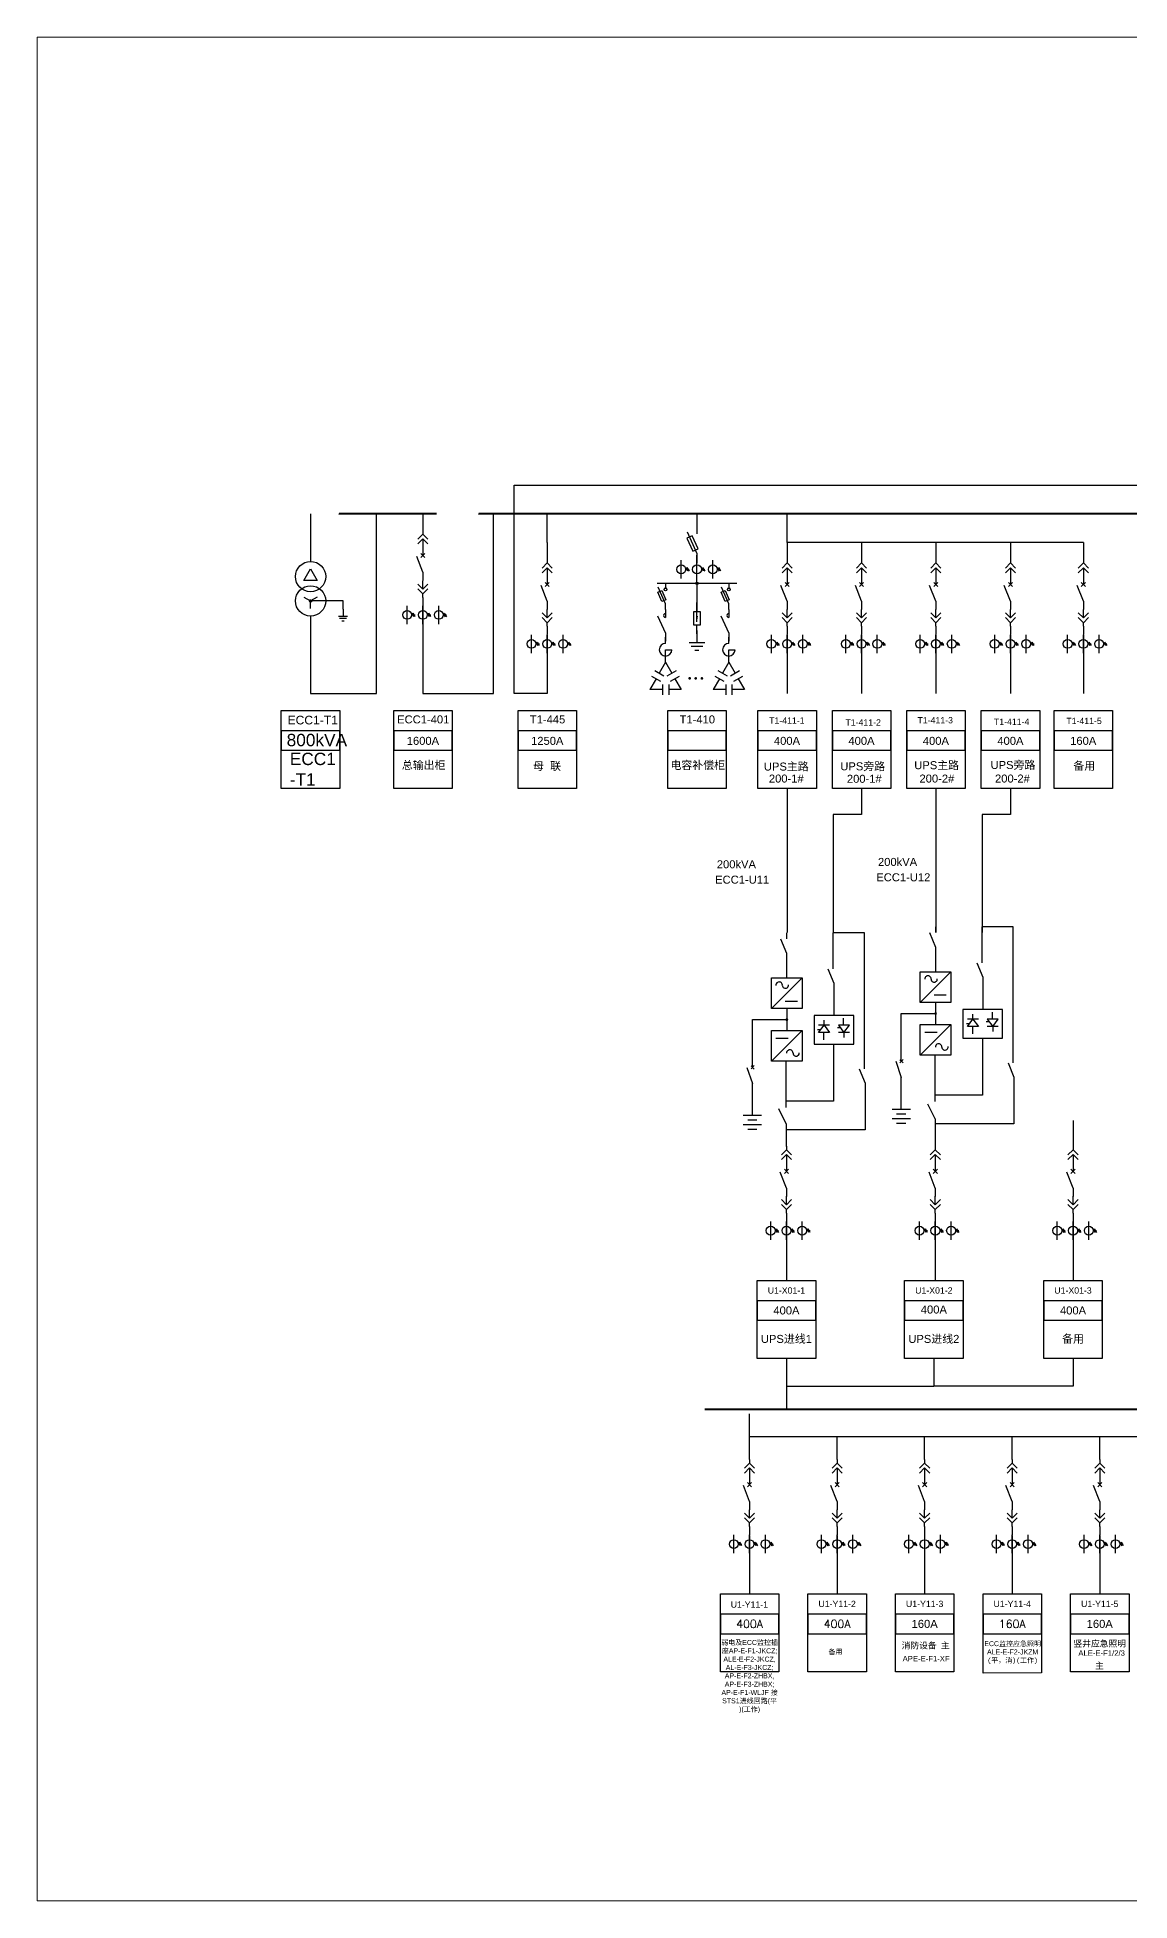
# Model space of a CAD drawing. Header units: millimetres. Extents: x -3460 to -460, y 6070 to 9130.
# Drawn here: x -1960.2 to -1862.9, y 8706.8 to 8872.8 of the extents above; entities that cross this region are included whole.
import ezdxf
from ezdxf.enums import TextEntityAlignment as Align

# ---------------------------------------------------------------- set-up
doc = ezdxf.new("R2010")
doc.units = ezdxf.units.MM
doc.header["$LTSCALE"] = 1000
doc.header["$MEASUREMENT"] = 0
doc.linetypes.add('CENTER', pattern=[2, 1.25, -0.25, 0.25, -0.25])
doc.linetypes.add('CONTINOUS', pattern=[0])
doc.styles.add('_txtstyle_0.56_0_0', font='simsun.ttc', dxfattribs={"height": 0.556875})
doc.styles.add('_txtstyle_0.71_0_0', font='txt.shx', dxfattribs={"height": 0.7128, "bigfont": 'hztxt.shx'})
doc.styles.get("Standard").update_dxf_attribs({"font": 'arial.ttf'})

# ---------------------------------------------------------------- blocks, each defined once
blk = doc.blocks.new('DYDQAA05')
at = {"color": 0}
blk.add_lwpolyline([(0, 0), (0, -7)], dxfattribs=at)
blk = doc.blocks.new('DYDQAA03')
at = {"color": 0}
for points in [[(0, 0), (0, -1.5)], [(-2.12, -3.62), (0, -1.5)], [(-2.12, -5.62), (0, -3.5)], [(2.12, -3.62), (0, -1.5)], [(2.12, -5.62), (0, -3.5)], [(0, -3.5), (0, -7)]]:
    blk.add_lwpolyline(points, dxfattribs=at)
blk = doc.blocks.new('DYDQAA09')
at = {"color": 0}
blk.add_lwpolyline([(0, 0), (0, -3.5)], dxfattribs=at)
blk.add_lwpolyline([(0, 0), (0, -3.5)], dxfattribs=at)
blk.add_lwpolyline([(0, 0), (0, -3.5)], dxfattribs=at)
blk.add_lwpolyline([(0, 0), (0, -3.5)], dxfattribs=at)
blk.add_lwpolyline([(0, 0), (0, -3.5)], dxfattribs=at)
blk.add_lwpolyline([(0, 0), (0, -3.5)], dxfattribs=at)
blk.add_lwpolyline([(0, 0), (0, -3.5)], dxfattribs=at)
blk.add_lwpolyline([(0, 0), (0, -3.5)], dxfattribs=at)
blk.add_lwpolyline([(0, 0), (0, -3.5)], dxfattribs=at)
blk = doc.blocks.new('DYDQ0201')
at = {"color": 0}
for points in [[(0.86, -0.86), (-0.86, 0.86)], [(-0.86, -0.86), (0.86, 0.86)], [(0, -7), (-2.61, -0.37)]]:
    blk.add_lwpolyline(points, dxfattribs=at)
blk = doc.blocks.new('DYDQAA04')
at = {"color": 0}
for points in [[(0, -3.5), (0, 0)], [(-2.12, -1.38), (0, -3.5)], [(-2.12, -3.38), (0, -5.5)], [(2.12, -1.38), (0, -3.5)], [(2.12, -3.38), (0, -5.5)], [(0, -7), (0, -5.5)]]:
    blk.add_lwpolyline(points, dxfattribs=at)
blk = doc.blocks.new('A$C03DD39B5')
for p, q in [((417, 475), (283, 392)), ((417, 422), (283, 339)), ((350, 333), (350, 467))]:
    blk.add_line(p, q)
blk.add_lwpolyline([(700, 167), (0, 167)])
blk.add_circle((350, 167), 167)
blk = doc.blocks.new('$element$00000530')
for points in [[(-0.291, -0.342), (-0.139, -0.275), (0.017, -0.625), (-0.136, -0.693), (-0.291, -0.342)], [(0, -1), (0, -0.78), (-0.283, -0.152)], [(-0.05, -0.183), (0.05, -0.183)], [(0, 0), (0, -0.183)]]:
    blk.add_lwpolyline(points)
blk.add_circle((0, -0.233), 0.05)
at = {"flags": 9}
blk.add_attdef('S', (0, 0), '', height=0.00000667, dxfattribs=at)
blk = doc.blocks.new('M_M17')
for p, q in [((-0.1, -0.717), (-0.1, -0.283)), ((-0.1, -0.283), (0.1, -0.283)), ((0, -0.383), (0, -0.717)), ((0.1, -0.283), (0.1, -0.717)), ((0.1, -0.717), (-0.1, -0.717))]:
    blk.add_line(p, q)
for points in [[(0, 0), (0, -0.283)], [(0, -0.717), (0, -1)]]:
    blk.add_lwpolyline(points)
for points in [[(-0.033, -0.567), (0.033, -0.567), (0, -0.367), (0.033, -0.567)], [(0.033, -0.567), (0, -0.367), (-0.033, -0.567), (0.033, -0.567)], [(0, -0.367), (-0.033, -0.567), (0.033, -0.567), (0, -0.367)]]:
    blk.add_solid(points)
at = {"width": 0.8, "flags": 9}
blk.add_attdef('S', (0.25, -0.5), '', height=0.2, dxfattribs=at)
blk = doc.blocks.new('M_M4')
blk.add_line((-0.25, -0.2), (0, -0.75))
for points in [[(0, 0), (0, -0.25)], [(0, -0.75), (0, -1)]]:
    blk.add_lwpolyline(points)
blk.add_arc((-0.008, -0.192), 0.0589, 81.8699, 278.1301)
at = {"width": 0.8, "flags": 9}
blk.add_attdef('S', (0.25, -0.5), '', height=0.2, dxfattribs=at)
blk = doc.blocks.new('M_M23')
for p, q in [((0, -0.5), (-0.25, -0.5)), ((0, -0.25), (0, -0.5))]:
    blk.add_line(p, q)
for points in [[(0, 0), (0, -0.25)], [(0, -0.75), (0, -1)]]:
    blk.add_lwpolyline(points)
blk.add_arc((0, -0.5), 0.25, 270, 180)
at = {"width": 0.8, "flags": 9}
blk.add_attdef('S', (0.25, -0.5), '', height=0.2, dxfattribs=at)
blk = doc.blocks.new('M_M44IVD')
for points in [[(0, 0), (-0.2, -0.346)], [(0, 0), (0.2, -0.346)], [(-0.3, -0.52), (-0.5, -0.866)], [(-0.444, -0.436), (-0.156, -0.603)], [(-0.344, -0.263), (-0.056, -0.43)], [(0.056, -0.43), (0.344, -0.263)], [(0.156, -0.603), (0.444, -0.436)], [(0.3, -0.52), (0.5, -0.866)], [(-0.1, -0.866), (-0.5, -0.866)], [(-0.1, -0.699), (-0.1, -1.033)], [(0.1, -0.699), (0.1, -1.033)], [(0.5, -0.866), (0.1, -0.866)]]:
    blk.add_lwpolyline(points)
at = {"width": 0.8, "flags": 9}
blk.add_attdef('S', (0.25, -0.5), '', height=0.2, dxfattribs=at)
blk = doc.blocks.new('M_M24')
for p, q in [((-0.25, -0.375), (0.25, -0.375)), ((-0.1875, -0.5), (0.1875, -0.5)), ((-0.0625, -0.625), (0.0625, -0.625))]:
    blk.add_line(p, q)
blk.add_lwpolyline([(0, 0), (0, -0.375)])
at = {"width": 0.8, "flags": 9}
blk.add_attdef('S', (0.25, -0.5), '', height=0.2, dxfattribs=at)

msp = doc.modelspace()

# ---------------------------------------------------------------- linework, layer by layer
at = {"color": 6, "lineweight": 30, "ltscale": 0.005884}
for p, q in [((-1917.74, 8814.34, -4888.34), (-1917.74, 8832.91, -4888.34)), ((-1917.74, 8832.91, -4888.34), (-1917.74, 8832.91, -4888.34)), ((-1917.74, 8832.91, -4888.34), (-1514.43, 8832.91, -4888.34)), ((-1914.8, 8814.34, -4888.34), (-1917.74, 8814.34, -4888.34)), ((-1917.74, 8814.34, -4888.34), (-1917.74, 8814.34, -4888.34))]:
    msp.add_line(p, q, dxfattribs=at)
at = {"color": 0}
for p, q in [((-1935.89, 8830.37, -2880.77), (-1935.89, 8826.12, -7491.71)), ((-1936.48, 8824.43, -7491.71), (-1935.89, 8825.45, -7491.71)), ((-1936.48, 8824.43, -7491.71), (-1935.89, 8825.45, -7491.71)), ((-1935.89, 8825.45, -7491.71), (-1935.31, 8824.43, -7491.71)), ((-1935.31, 8824.43, -7491.71), (-1936.48, 8824.43, -7491.71)), ((-1936.48, 8822.94, -7491.71), (-1935.89, 8822.6, -7491.71)), ((-1935.9, 8822.7, -7491.71), (-1935.99, 8822.61, -7491.71)), ((-1935.86, 8822.7, -7491.71), (-1935.99, 8822.57, -7491.71)), ((-1935.93, 8822.7, -7491.71), (-1935.98, 8822.65, -7491.71)), ((-1935.84, 8822.69, -7491.71), (-1935.98, 8822.55, -7491.71)), ((-1935.81, 8822.67, -7491.71), (-1935.96, 8822.53, -7491.71)), ((-1935.8, 8822.66, -7491.71), (-1935.94, 8822.52, -7491.71)), ((-1935.79, 8822.62, -7491.71), (-1935.91, 8822.5, -7491.71)), ((-1935.31, 8822.94, -7491.71), (-1935.89, 8822.6, -7491.71)), ((-1935.89, 8821.93, -7491.71), (-1935.89, 8822.6, -7491.71)), ((-1935.79, 8822.6, -7491.71), (-1935.89, 8822.5, -7491.71)), ((-1933, 8822.6, -7491.71), (-1935.89, 8822.6, -7491.71)), ((-1935.89, 8821.25, -7491.71), (-1935.89, 8814.34, -7491.71)), ((-1933.41, 8821.25, -7491.71), (-1932.6, 8821.25, -7491.71)), ((-1933.31, 8821.05, -7491.71), (-1932.7, 8821.05, -7491.71)), ((-1933.1, 8820.84, -7491.71), (-1932.9, 8820.84, -7491.71)), ((-1935.89, 8814.34, -7491.71), (-1930.03, 8814.34, -7491.71))]:
    msp.add_line(p, q, dxfattribs=at)
for p, q in [((-1930.03, 8814.34, -7491.71), (-1930.03, 8830.37, -5706.32)), ((-1919.58, 8814.34, -5706.32), (-1919.58, 8830.37, -5706.32)), ((-1914.8, 8827.79, -7089.56), (-1914.8, 8830.37, -5706.28)), ((-1893.43, 8827.79, -6933.23), (-1893.43, 8830.37, -5549.95)), ((-1867.03, 8827.79, -6933.23), (-1893.43, 8827.79, -6933.23)), ((-1904.26, 8824.17, -1205.16), (-1904.26, 8823.77, -1205.16)), ((-1901.46, 8824.26, -1205.16), (-1901.46, 8824.59, -1205.16)), ((-1925.88, 8822.13, -5706.32), (-1925.88, 8820.49, -5706.32)), ((-1925.88, 8820.49, -5706.32), (-1925.88, 8814.34, -5706.32)), ((-1914.8, 8819.55, -4888.34), (-1914.8, 8817.91, -4888.34)), ((-1893.43, 8819.55, -4732.01), (-1893.43, 8817.91, -4732.01)), ((-1886.79, 8819.55, -4732.01), (-1886.79, 8817.91, -4732.01)), ((-1880.17, 8819.55, -4732.01), (-1880.17, 8817.91, -4732.01)), ((-1873.53, 8819.55, -4732.01), (-1873.53, 8817.91, -4732.01)), ((-1867.03, 8819.55, -4732.01), (-1867.03, 8817.91, -4732.01)), ((-1914.8, 8817.91, -4888.34), (-1914.8, 8814.34, -4888.34)), ((-1893.43, 8817.91, -4732.01), (-1893.43, 8814.34, -4732.01)), ((-1886.79, 8817.91, -4732.01), (-1886.79, 8814.34, -4732.01)), ((-1880.17, 8817.91, -4732.01), (-1880.17, 8814.34, -4732.01)), ((-1873.53, 8817.91, -4732.01), (-1873.53, 8814.34, -4732.01)), ((-1867.03, 8817.91, -4732.01), (-1867.03, 8814.34, -4732.01)), ((-1925.88, 8814.34, -5706.32), (-1919.58, 8814.34, -5706.32)), ((-1867.95, 8776.31, -5582.46), (-1867.95, 8774.03, -5582.46)), ((-1893.49, 8767.28, -3348.73), (-1893.49, 8765.64, -3348.73)), ((-1880.22, 8767.28, -3348.73), (-1880.22, 8765.64, -3348.73)), ((-1867.95, 8767.28, -3381.24), (-1867.95, 8765.64, -3381.24)), ((-1893.49, 8765.64, -3348.73), (-1893.49, 8762.07, -3348.73)), ((-1880.22, 8765.64, -3348.73), (-1880.22, 8762.07, -3348.73)), ((-1867.95, 8765.64, -3381.24), (-1867.95, 8762.07, -3381.24)), ((-1893.49, 8755.12, -3348.73), (-1893.49, 8750.6, -3348.73)), ((-1880.35, 8755.12, -3380.22), (-1880.35, 8752.65, -3380.22)), ((-1867.95, 8755.12, -3381.24), (-1867.95, 8752.65, -3381.24)), ((-1893.49, 8752.65, -3348.73), (-1880.35, 8752.65, -3380.22)), ((-1867.95, 8752.65, -3381.24), (-1880.35, 8752.65, -3380.22)), ((-1896.77, 8746.11, -4732.01), (-1896.77, 8750.18, -3348.73)), ((-1888.97, 8748.14, -3348.73), (-1896.77, 8748.14, -4040.37)), ((-1881.17, 8748.14, -2657.09), (-1888.97, 8748.14, -3348.73)), ((-1888.97, 8746.11, -3348.73), (-1888.97, 8748.14, -3348.73)), ((-1873.37, 8748.14, -1965.45), (-1881.17, 8748.14, -2657.09)), ((-1881.17, 8746.11, -2657.09), (-1881.17, 8748.14, -2657.09)), ((-1865.57, 8748.14, -1273.81), (-1873.37, 8748.14, -1965.45)), ((-1873.37, 8746.11, -1965.45), (-1873.37, 8748.14, -1965.45)), ((-1857.77, 8748.14, -582.17), (-1865.57, 8748.14, -1273.81)), ((-1865.57, 8746.11, -1273.81), (-1865.57, 8748.14, -1273.81)), ((-1896.77, 8739.36, -2530.79), (-1896.77, 8737.72, -2530.79)), ((-1888.97, 8739.36, -1147.51), (-1888.97, 8737.72, -1147.51)), ((-1881.17, 8739.36, -455.87), (-1881.17, 8737.72, -455.87)), ((-1873.37, 8739.36, 235.77), (-1873.37, 8737.72, 235.77)), ((-1865.57, 8739.36, 927.42), (-1865.57, 8737.72, 927.42)), ((-1896.77, 8737.72, -2530.79), (-1896.77, 8734.15, -2530.79)), ((-1888.97, 8737.72, -1147.51), (-1888.97, 8734.15, -1147.51)), ((-1881.17, 8737.72, -455.87), (-1881.17, 8734.15, -455.87)), ((-1873.37, 8737.72, 235.77), (-1873.37, 8734.15, 235.77)), ((-1865.57, 8737.72, 927.42), (-1865.57, 8734.15, 927.42))]:
    msp.add_line(p, q)
at = {"linetype": 'Continuous'}
for p, q in [((-1902.33, 8828.75, -1205.16), (-1901.46, 8826.82, -1205.16)), ((-1901.46, 8826.38, -1205.16), (-1901.46, 8826.67, -1205.16)), ((-1901.46, 8825.91, -1205.16), (-1901.46, 8826.55, -1205.16)), ((-1905.01, 8824.17, -1205.16), (-1897.9, 8824.17, -1205.16)), ((-1901.46, 8824.17, -1205.16), (-1901.46, 8821.7, -1205.16))]:
    msp.add_line(p, q, dxfattribs=at)
at = {"color": 0, "linetype": 'CENTER', "ltscale": 0.5}
msp.add_line((-1933, 8821.86, -7491.71), (-1933, 8822.6, -7491.71), dxfattribs=at)
at = {"color": 6}
for p, q in [((-1893.43, 8805.9, -5549.95), (-1893.43, 8793.05, -5549.95)), ((-1880.17, 8805.9, -5549.95), (-1880.17, 8793.05, -5549.95))]:
    msp.add_line(p, q, dxfattribs=at)
at = {"color": 3}
for p, q in [((-1886.79, 8805.9, -5549.95), (-1886.79, 8803.56, -5549.95)), ((-1873.53, 8805.9, -5549.95), (-1873.53, 8803.56, -5549.95)), ((-1886.79, 8803.56, -5549.95), (-1889.31, 8803.56, -5549.95)), ((-1889.31, 8803.56, -5549.95), (-1889.31, 8793.05, -5549.95)), ((-1876.05, 8803.56, -5549.95), (-1876.05, 8793.05, -5549.95)), ((-1873.53, 8803.56, -5549.95), (-1876.05, 8803.56, -5549.95)), ((-1873.27, 8781.45, -5393.79), (-1873.27, 8793.58, -5393.79)), ((-1886.54, 8780.91, -5393.79), (-1886.54, 8793.04, -5393.79)), ((-1876.03, 8783.64, -5393.79), (-1876.03, 8780.18, -5393.79)), ((-1896.51, 8781.05, -5393.79), (-1896.51, 8782.51, -5393.79)), ((-1893.5, 8777.48, -5393.79), (-1893.5, 8781.6, -5393.79)), ((-1889.29, 8783.11, -5393.79), (-1889.29, 8779.65, -5393.79)), ((-1883.75, 8781.59, -5393.79), (-1883.25, 8780.16, -5393.79)), ((-1883.09, 8781.44, -5393.79), (-1883.38, 8781.72, -5393.79)), ((-1883.1, 8781.74, -5393.79), (-1883.37, 8781.46, -5393.79)), ((-1883.25, 8781.59, -5393.79), (-1883.25, 8783.05, -5393.79)), ((-1880.24, 8778.02, -5393.79), (-1880.24, 8782.13, -5393.79)), ((-1897.01, 8781.05, -5393.79), (-1896.51, 8779.62, -5393.79)), ((-1896.37, 8781.2, -5393.79), (-1896.64, 8780.92, -5393.79)), ((-1896.35, 8780.9, -5393.79), (-1896.64, 8781.19, -5393.79)), ((-1887.01, 8780.92, -5393.79), (-1886.47, 8779.65, -5393.79)), ((-1883.25, 8777.29, -5393.79), (-1883.25, 8780.16, -5393.79)), ((-1873.74, 8781.46, -5393.79), (-1873.21, 8780.18, -5393.79)), ((-1873.21, 8780.18, -5393.79), (-1873.21, 8776.03, -5393.79)), ((-1896.51, 8776.75, -5393.79), (-1896.51, 8779.62, -5393.79)), ((-1886.47, 8779.65, -5393.79), (-1886.47, 8775.49, -5393.79)), ((-1893.5, 8776.03, -5393.79), (-1894.16, 8777.34, -5393.79)), ((-1880.24, 8776.46, -5393.79), (-1880.9, 8777.77, -5393.79)), ((-1893.5, 8776.03, -5393.79), (-1893.5, 8774.01, -5393.79)), ((-1886.47, 8775.49, -5393.79), (-1893.5, 8775.49, -5393.79)), ((-1880.24, 8776.46, -5393.79), (-1880.24, 8774.01, -5393.79)), ((-1873.21, 8776.03, -5393.79), (-1880.24, 8776.03, -5393.79))]:
    msp.add_line(p, q, dxfattribs=at)
at = {"color": 6, "lineweight": -2}
msp.add_line((-1880.18, 8793.05, -5393.79), (-1880.18, 8793.58, -5393.79), dxfattribs=at)
at = {"color": 3, "lineweight": -2}
for p, q in [((-1873.27, 8793.58, -5393.79), (-1876.06, 8793.58, -5393.79)), ((-1876.06, 8790.35, -5393.79), (-1876.06, 8793.58, -5393.79)), ((-1873.27, 8793.58, -5393.79), (-1876.06, 8793.58, -5393.79)), ((-1894.01, 8792.51, -5393.79), (-1893.48, 8791.23, -5393.79)), ((-1893.44, 8792.51, -5393.79), (-1893.44, 8793.04, -5393.79)), ((-1886.54, 8793.04, -5393.79), (-1889.32, 8793.04, -5393.79)), ((-1886.54, 8793.04, -5393.79), (-1889.32, 8793.04, -5393.79)), ((-1889.32, 8789.82, -5393.79), (-1889.32, 8793.04, -5393.79)), ((-1880.75, 8793.05, -5393.79), (-1880.21, 8791.77, -5393.79)), ((-1880.21, 8791.77, -5393.79), (-1880.21, 8789.59, -5393.79)), ((-1893.48, 8791.23, -5393.79), (-1893.48, 8789.05, -5393.79)), ((-1889.79, 8789.83, -5393.79), (-1889.26, 8788.55, -5393.79)), ((-1876.53, 8790.37, -5393.79), (-1875.99, 8789.09, -5393.79)), ((-1892.09, 8789.01, -5393.79), (-1894.83, 8786.28, -5393.79)), ((-1894.83, 8789.01, -5393.79), (-1892.09, 8789.01, -5393.79)), ((-1894.83, 8786.28, -5393.79), (-1894.83, 8789.01, -5393.79)), ((-1892.09, 8789.01, -5393.79), (-1892.09, 8786.28, -5393.79)), ((-1889.26, 8788.55, -5393.79), (-1889.26, 8785.67, -5393.79)), ((-1878.83, 8789.55, -5393.79), (-1881.56, 8786.82, -5393.79)), ((-1881.56, 8789.55, -5393.79), (-1878.83, 8789.55, -5393.79)), ((-1881.56, 8786.82, -5393.79), (-1881.56, 8789.55, -5393.79)), ((-1878.83, 8789.55, -5393.79), (-1878.83, 8786.82, -5393.79)), ((-1875.99, 8789.09, -5393.79), (-1875.99, 8786.21, -5393.79)), ((-1893.6, 8786.96, -5393.79), (-1892.5, 8786.96, -5393.79)), ((-1878.83, 8786.82, -5393.79), (-1881.56, 8786.82, -5393.79)), ((-1880.33, 8787.5, -5393.79), (-1879.24, 8787.5, -5393.79)), ((-1880.19, 8786.83, -5393.79), (-1880.19, 8784.91, -5393.79)), ((-1896.51, 8785.31, -5393.79), (-1893.45, 8785.31, -5393.79)), ((-1896.51, 8782.51, -5393.79), (-1896.51, 8785.31, -5393.79)), ((-1896.51, 8782.51, -5393.79), (-1896.51, 8785.28, -5393.79)), ((-1892.09, 8786.28, -5393.79), (-1894.83, 8786.28, -5393.79)), ((-1893.45, 8786.29, -5393.79), (-1893.45, 8784.37, -5393.79)), ((-1889.26, 8785.67, -5393.79), (-1891.02, 8785.67, -5393.79)), ((-1891.02, 8785.67, -5393.79), (-1891.02, 8783.11, -5393.79)), ((-1890.13, 8784.8, -5393.79), (-1890.13, 8785.24, -5393.79)), ((-1887.49, 8785.67, -5393.79), (-1889.26, 8785.67, -5393.79)), ((-1888.4, 8784.82, -5393.79), (-1888.4, 8785.43, -5393.79)), ((-1887.49, 8783.11, -5393.79), (-1887.49, 8785.67, -5393.79)), ((-1883.25, 8785.85, -5393.79), (-1880.19, 8785.85, -5393.79)), ((-1883.25, 8783.05, -5393.79), (-1883.25, 8785.85, -5393.79)), ((-1883.25, 8783.05, -5393.79), (-1883.25, 8785.82, -5393.79)), ((-1881.56, 8784.87, -5393.79), (-1878.83, 8784.87, -5393.79)), ((-1878.83, 8784.87, -5393.79), (-1881.56, 8782.13, -5393.79)), ((-1881.56, 8782.13, -5393.79), (-1881.56, 8784.87, -5393.79)), ((-1878.83, 8784.87, -5393.79), (-1878.83, 8782.13, -5393.79)), ((-1875.99, 8786.21, -5393.79), (-1877.76, 8786.21, -5393.79)), ((-1877.76, 8786.21, -5393.79), (-1877.76, 8783.64, -5393.79)), ((-1877.18, 8784.92, -5393.79), (-1877.44, 8784.92, -5393.79)), ((-1876.37, 8785.34, -5393.79), (-1877.36, 8785.34, -5393.79)), ((-1877.36, 8784.68, -5393.79), (-1876.87, 8785.34, -5393.79)), ((-1876.87, 8785.34, -5393.79), (-1876.87, 8785.78, -5393.79)), ((-1876.87, 8785.34, -5393.79), (-1876.37, 8784.68, -5393.79)), ((-1874.23, 8786.21, -5393.79), (-1875.99, 8786.21, -5393.79)), ((-1875.42, 8785.1, -5393.79), (-1875.68, 8785.1, -5393.79)), ((-1874.61, 8785.34, -5393.79), (-1875.59, 8785.34, -5393.79)), ((-1875.59, 8785.34, -5393.79), (-1875.1, 8784.68, -5393.79)), ((-1875.14, 8785.35, -5393.79), (-1875.14, 8785.97, -5393.79)), ((-1875.1, 8784.68, -5393.79), (-1874.61, 8785.34, -5393.79)), ((-1874.23, 8783.64, -5393.79), (-1874.23, 8786.21, -5393.79)), ((-1894.83, 8784.33, -5393.79), (-1892.09, 8784.33, -5393.79)), ((-1892.09, 8784.33, -5393.79), (-1894.83, 8781.6, -5393.79)), ((-1894.83, 8781.6, -5393.79), (-1894.83, 8784.33, -5393.79)), ((-1894.42, 8783.65, -5393.79), (-1893.32, 8783.65, -5393.79)), ((-1892.09, 8784.33, -5393.79), (-1892.09, 8781.6, -5393.79)), ((-1890.45, 8784.39, -5393.79), (-1890.71, 8784.39, -5393.79)), ((-1889.64, 8784.8, -5393.79), (-1890.62, 8784.8, -5393.79)), ((-1890.62, 8784.14, -5393.79), (-1890.13, 8784.8, -5393.79)), ((-1889.64, 8784.14, -5393.79), (-1890.62, 8784.14, -5393.79)), ((-1890.17, 8784.13, -5393.79), (-1890.17, 8783.51, -5393.79)), ((-1890.13, 8784.8, -5393.79), (-1889.64, 8784.14, -5393.79)), ((-1888.68, 8784.56, -5393.79), (-1888.94, 8784.56, -5393.79)), ((-1887.87, 8784.8, -5393.79), (-1888.85, 8784.8, -5393.79)), ((-1888.85, 8784.8, -5393.79), (-1888.36, 8784.14, -5393.79)), ((-1887.87, 8784.14, -5393.79), (-1888.85, 8784.14, -5393.79)), ((-1888.36, 8784.14, -5393.79), (-1887.87, 8784.8, -5393.79)), ((-1888.36, 8784.14, -5393.79), (-1888.36, 8783.7, -5393.79)), ((-1881.15, 8784.18, -5393.79), (-1880.06, 8784.18, -5393.79)), ((-1877.76, 8783.64, -5393.79), (-1875.99, 8783.64, -5393.79)), ((-1876.37, 8784.68, -5393.79), (-1877.36, 8784.68, -5393.79)), ((-1876.9, 8784.67, -5393.79), (-1876.9, 8784.05, -5393.79)), ((-1875.99, 8783.64, -5393.79), (-1874.23, 8783.64, -5393.79)), ((-1874.61, 8784.68, -5393.79), (-1875.59, 8784.68, -5393.79)), ((-1875.1, 8784.68, -5393.79), (-1875.1, 8784.24, -5393.79)), ((-1892.09, 8781.6, -5393.79), (-1894.83, 8781.6, -5393.79)), ((-1891.02, 8783.11, -5393.79), (-1889.26, 8783.11, -5393.79)), ((-1889.26, 8783.11, -5393.79), (-1887.49, 8783.11, -5393.79)), ((-1878.83, 8782.13, -5393.79), (-1881.56, 8782.13, -5393.79))]:
    msp.add_line(p, q, dxfattribs=at)
at = {"color": 1, "lineweight": 40}
msp.add_line((-1900.75, 8750.6, -3348.73), (-1791.57, 8750.6, -3348.73), dxfattribs=at)
at = {"color": 1, "lineweight": 13, "ltscale": 0.001071}
msp.add_lwpolyline([(-1960.24, 8872.81), (-1467.45, 8872.81), (-1467.45, 8706.81), (-1960.24, 8706.81)], close=True, dxfattribs=at)
at = {"color": 1, "lineweight": 40, "ltscale": 100, "elevation": -5706.32}
for points in [[(-1924.68, 8830.37), (-1933.35, 8830.37), (-1933.35, 8830.37)], [(-1721.57, 8830.37), (-1920.9, 8830.37), (-1920.9, 8830.37)]]:
    msp.add_lwpolyline(points, dxfattribs=at)
at = {"linetype": 'Continuous', "elevation": -1205.16}
for points in [[(-1901.46, 8830.37), (-1901.46, 8828.58)], [(-1901.46, 8829.46), (-1901.46, 8828.58)], [(-1901.46, 8826.82), (-1901.46, 8825.95)]]:
    msp.add_lwpolyline(points, dxfattribs=at)
msp.add_lwpolyline([(-1901.84, 8827.03), (-1901.36, 8827.25), (-1901.89, 8828.41), (-1902.37, 8828.2)], close=True, dxfattribs=at)
at = {"color": 0, "elevation": -7491.71}
msp.add_lwpolyline([(-1933, 8821.86), (-1933, 8821.25)], dxfattribs=at)
at = {"lineweight": -2, "ltscale": 100, "const_width": 0.117, "elevation": -1491.44}
for points in [[(-1902.17, 8815.7, 1), (-1902.05, 8815.7, 1)], [(-1901.63, 8815.7, 1), (-1901.51, 8815.7, 1)], [(-1901.08, 8815.7, 1), (-1900.96, 8815.7, 1)]]:
    msp.add_lwpolyline(points, format="xyb", close=True, dxfattribs=at)
for points, elevation in [([(-1938.5, 8812.85), (-1933.29, 8812.85), (-1933.29, 8805.9), (-1938.5, 8805.9)], -6524.26), ([(-1928.48, 8812.85), (-1923.27, 8812.85), (-1923.27, 8805.9), (-1928.48, 8805.9)], -6524.26), ([(-1917.4, 8812.85), (-1912.19, 8812.85), (-1912.19, 8805.9), (-1917.4, 8805.9)], -5706.28), ([(-1904.06, 8812.85), (-1898.85, 8812.85), (-1898.85, 8805.9), (-1904.06, 8805.9)], -1048.79), ([(-1896.03, 8812.85), (-1890.82, 8812.85), (-1890.82, 8805.9), (-1896.03, 8805.9)], -5549.95), ([(-1889.39, 8812.85), (-1884.18, 8812.85), (-1884.18, 8805.9), (-1889.39, 8805.9)], -5549.95), ([(-1882.77, 8812.85), (-1877.56, 8812.85), (-1877.56, 8805.9), (-1882.77, 8805.9)], -5549.95), ([(-1876.13, 8812.85), (-1870.92, 8812.85), (-1870.92, 8805.9), (-1876.13, 8805.9)], -5549.95), ([(-1869.63, 8812.85), (-1864.43, 8812.85), (-1864.43, 8805.9), (-1869.63, 8805.9)], -5549.95), ([(-1938.5, 8809.3), (-1933.29, 8809.3), (-1933.29, 8811.04), (-1938.5, 8811.04)], -6524.26), ([(-1928.48, 8809.3), (-1923.27, 8809.3), (-1923.27, 8811.04), (-1928.48, 8811.04)], -6524.26), ([(-1917.4, 8809.3), (-1912.19, 8809.3), (-1912.19, 8811.04), (-1917.4, 8811.04)], -5706.28), ([(-1904.06, 8809.3), (-1898.85, 8809.3), (-1898.85, 8811.04), (-1904.06, 8811.04)], -1048.79), ([(-1896.03, 8809.3), (-1890.82, 8809.3), (-1890.82, 8811.04), (-1896.03, 8811.04)], -5549.95), ([(-1889.39, 8809.3), (-1884.18, 8809.3), (-1884.18, 8811.04), (-1889.39, 8811.04)], -5549.95), ([(-1882.77, 8809.3), (-1877.56, 8809.3), (-1877.56, 8811.04), (-1882.77, 8811.04)], -5549.95), ([(-1876.13, 8809.3), (-1870.92, 8809.3), (-1870.92, 8811.04), (-1876.13, 8811.04)], -5549.95), ([(-1869.63, 8809.3), (-1864.43, 8809.3), (-1864.43, 8811.04), (-1869.63, 8811.04)], -5549.95), ([(-1896.09, 8762.07), (-1890.88, 8762.07), (-1890.88, 8755.12), (-1896.09, 8755.12)], -3348.73), ([(-1882.96, 8762.07), (-1877.75, 8762.07), (-1877.75, 8755.12), (-1882.96, 8755.12)], -3380.22), ([(-1870.55, 8762.07), (-1865.35, 8762.07), (-1865.35, 8755.12), (-1870.55, 8755.12)], -3381.24), ([(-1896.09, 8758.52), (-1890.88, 8758.52), (-1890.88, 8760.26), (-1896.09, 8760.26)], -3348.73), ([(-1882.96, 8758.52), (-1877.75, 8758.52), (-1877.75, 8760.26), (-1882.96, 8760.26)], -3380.22), ([(-1870.55, 8758.52), (-1865.35, 8758.52), (-1865.35, 8760.26), (-1870.55, 8760.26)], -3381.24), ([(-1899.37, 8734.15), (-1894.16, 8734.15), (-1894.16, 8727.2), (-1899.37, 8727.2)], -2530.79), ([(-1891.57, 8734.15), (-1886.36, 8734.15), (-1886.36, 8727.2), (-1891.57, 8727.2)], -1147.51), ([(-1883.77, 8734.15), (-1878.56, 8734.15), (-1878.56, 8727.2), (-1883.77, 8727.2)], -455.87), ([(-1875.97, 8734.15), (-1870.76, 8734.15), (-1870.76, 8727.1), (-1875.97, 8727.07)], 235.77), ([(-1868.17, 8734.15), (-1862.96, 8734.15), (-1862.96, 8727.2), (-1868.17, 8727.2)], 927.42), ([(-1899.37, 8730.6), (-1894.16, 8730.6), (-1894.16, 8732.34), (-1899.37, 8732.34)], -2530.79), ([(-1891.57, 8730.6), (-1886.36, 8730.6), (-1886.36, 8732.34), (-1891.57, 8732.34)], -1147.51), ([(-1883.77, 8730.6), (-1878.56, 8730.6), (-1878.56, 8732.34), (-1883.77, 8732.34)], -455.87), ([(-1875.97, 8730.6), (-1870.76, 8730.6), (-1870.76, 8732.34), (-1875.97, 8732.34)], 235.77), ([(-1868.17, 8730.6), (-1862.96, 8730.6), (-1862.96, 8732.34), (-1868.17, 8732.34)], 927.42)]:
    msp.add_lwpolyline(points, close=True, dxfattribs=dict(elevation=elevation))
at = {"color": 3, "elevation": -5393.79}
for points in [[(-1876.03, 8780.18), (-1876.03, 8778.57), (-1880.24, 8778.57)], [(-1889.29, 8779.65), (-1889.29, 8778.03), (-1893.5, 8778.03)], [(-1895.7, 8776.75), (-1897.34, 8776.75)], [(-1882.44, 8777.29), (-1884.08, 8777.29)], [(-1882.85, 8776.88), (-1883.67, 8776.88)], [(-1895.7, 8775.93), (-1897.34, 8775.93)], [(-1896.11, 8776.34), (-1896.93, 8776.34)], [(-1896.11, 8775.52), (-1896.93, 8775.52)], [(-1882.44, 8776.47), (-1884.08, 8776.47)], [(-1882.85, 8776.06), (-1883.67, 8776.06)]]:
    msp.add_lwpolyline(points, dxfattribs=at)
at = {"color": 0, "linetype": 'CONTINOUS'}
for centre in [(-1935.89, 8824.77, -7491.71), (-1935.89, 8822.6, -7491.71)]:
    msp.add_circle(centre, 1.35, dxfattribs=at)
msp.add_circle((-1901.46, 8824.17, -1205.16), 0.0936)
at = {"color": 0}
msp.add_circle((-1935.89, 8822.6, -7491.71), 0.101, dxfattribs=at)
at = {"color": 3, "lineweight": -2}
for centre, radius, start, end in [((-1894.14, 8788.37, -5393.79), 0.29, 0, 183.1262), ((-1893.58, 8788.37, -5393.79), 0.276, 180, 7.6852), ((-1880.88, 8788.91, -5393.79), 0.29, 0, 183.1262), ((-1880.32, 8788.91, -5393.79), 0.276, 180, 7.6852), ((-1893.45, 8785.3, -5393.79), 0.0769, 0, 180), ((-1893.45, 8785.3, -5393.79), 0.0769, 180, 0), ((-1880.19, 8785.84, -5393.79), 0.0769, 0, 180), ((-1880.19, 8785.84, -5393.79), 0.0769, 180, 0), ((-1893.19, 8782.32, -5393.79), 0.29, 0, 183.1262), ((-1892.62, 8782.32, -5393.79), 0.276, 180, 7.6852), ((-1879.92, 8782.86, -5393.79), 0.29, 0, 183.1262), ((-1879.36, 8782.86, -5393.79), 0.276, 180, 7.6852)]:
    msp.add_arc(centre, radius, start, end, dxfattribs=at)

# ---------------------------------------------------------------- block references
for name, p, xscale, yscale, zscale in [('DYDQAA05', (-1925.88, 8830.37, -7907.54), 0.2128962921302706, 0.2128962921302706, 0.2128962921302706), ('DYDQAA03', (-1925.88, 8828.88, -7907.54), 0.2128962921302706, 0.2128962921302706, 0.2128962921302706), ('DYDQ0201', (-1925.88, 8826.64, -7907.54), 0.2128962921302706, 0.2128962921302706, 0.2128962921302706), ('DYDQAA09', (-1925.88, 8827.39, -7907.54), 0.2128962921302706, 0.2128962921302706, 0.2128962921302706), ('DYDQAA05', (-1914.8, 8827.79, -7089.56), 0.2128962921302706, 0.2128962921302706, 0.2128962921302706), ('DYDQAA05', (-1893.43, 8827.79, -6933.23), 0.2128962921302706, 0.2128962921302706, 0.2128962921302706), ('DYDQAA05', (-1886.79, 8827.79, -6933.23), 0.2128962921302706, 0.2128962921302706, 0.2128962921302706), ('DYDQAA05', (-1880.17, 8827.79, -6933.23), 0.2128962921302706, 0.2128962921302706, 0.2128962921302706), ('DYDQAA05', (-1873.53, 8827.79, -6933.23), 0.2128962921302706, 0.2128962921302706, 0.2128962921302706), ('DYDQAA05', (-1867.03, 8827.79, -6933.23), 0.2128962921302706, 0.2128962921302706, 0.2128962921302706), ('DYDQAA09', (-1925.88, 8825.15, -7907.54), 0.2128962921302706, 0.2128962921302706, 0.2128962921302706), ('DYDQAA03', (-1914.8, 8826.3, -7089.56), 0.2128962921302706, 0.2128962921302706, 0.2128962921302706), ('DYDQAA09', (-1914.8, 8824.81, -7089.56), 0.2128962921302706, 0.2128962921302706, 0.2128962921302706), ('DYDQAA03', (-1893.43, 8826.3, -6933.23), 0.2128962921302706, 0.2128962921302706, 0.2128962921302706), ('DYDQAA09', (-1893.43, 8824.81, -6933.23), 0.2128962921302706, 0.2128962921302706, 0.2128962921302706), ('DYDQAA03', (-1886.79, 8826.3, -6933.23), 0.2128962921302706, 0.2128962921302706, 0.2128962921302706), ('DYDQAA09', (-1886.79, 8824.81, -6933.23), 0.2128962921302706, 0.2128962921302706, 0.2128962921302706), ('DYDQAA03', (-1880.17, 8826.3, -6933.23), 0.2128962921302706, 0.2128962921302706, 0.2128962921302706), ('DYDQAA09', (-1880.17, 8824.81, -6933.23), 0.2128962921302706, 0.2128962921302706, 0.2128962921302706), ('DYDQAA03', (-1873.53, 8826.3, -6933.23), 0.2128962921302706, 0.2128962921302706, 0.2128962921302706), ('DYDQAA09', (-1873.53, 8824.81, -6933.23), 0.2128962921302706, 0.2128962921302706, 0.2128962921302706), ('DYDQAA03', (-1867.03, 8826.3, -6933.23), 0.2128962921302706, 0.2128962921302706, 0.2128962921302706), ('DYDQAA09', (-1867.03, 8824.81, -6933.23), 0.2128962921302706, 0.2128962921302706, 0.2128962921302706), ('DYDQAA04', (-1925.88, 8824.4, -7907.54), 0.2128962921302706, 0.2128962921302706, 0.2128962921302706), ('DYDQ0201', (-1914.8, 8824.06, -7089.56), 0.2128962921302706, 0.2128962921302706, 0.2128962921302706), ('DYDQ0201', (-1893.43, 8824.06, -6933.23), 0.2128962921302706, 0.2128962921302706, 0.2128962921302706), ('DYDQ0201', (-1886.79, 8824.06, -6933.23), 0.2128962921302706, 0.2128962921302706, 0.2128962921302706), ('DYDQ0201', (-1880.17, 8824.06, -6933.23), 0.2128962921302706, 0.2128962921302706, 0.2128962921302706), ('DYDQ0201', (-1873.53, 8824.06, -6933.23), 0.2128962921302706, 0.2128962921302706, 0.2128962921302706), ('DYDQ0201', (-1867.03, 8824.06, -6933.23), 0.2128962921302706, 0.2128962921302706, 0.2128962921302706), ('DYDQAA09', (-1925.88, 8822.91, -7907.54), 0.2128962921302706, 0.2128962921302706, 0.2128962921302706), ('DYDQAA04', (-1914.8, 8821.83, -7089.56), 0.2128962921302706, 0.2128962921302706, 0.2128962921302706), ('DYDQAA09', (-1914.8, 8822.57, -7089.56), 0.2128962921302706, 0.2128962921302706, 0.2128962921302706), ('M_M4', (-1904.26, 8821.83, -1205.16), 2.806660772809213, 2.806660772809213, 2.806660772809213), ('M_M4', (-1898.62, 8821.83, -1205.16), 2.806660772809213, 2.806660772809213, 2.806660772809213), ('DYDQAA04', (-1893.43, 8821.83, -6933.23), 0.2128962921302706, 0.2128962921302706, 0.2128962921302706), ('DYDQAA09', (-1893.43, 8822.57, -6933.23), 0.2128962921302706, 0.2128962921302706, 0.2128962921302706), ('DYDQAA04', (-1886.79, 8821.83, -6933.23), 0.2128962921302706, 0.2128962921302706, 0.2128962921302706), ('DYDQAA09', (-1886.79, 8822.57, -6933.23), 0.2128962921302706, 0.2128962921302706, 0.2128962921302706), ('DYDQAA04', (-1880.17, 8821.83, -6933.23), 0.2128962921302706, 0.2128962921302706, 0.2128962921302706), ('DYDQAA09', (-1880.17, 8822.57, -6933.23), 0.2128962921302706, 0.2128962921302706, 0.2128962921302706), ('DYDQAA04', (-1873.53, 8821.83, -6933.23), 0.2128962921302706, 0.2128962921302706, 0.2128962921302706), ('DYDQAA09', (-1873.53, 8822.57, -6933.23), 0.2128962921302706, 0.2128962921302706, 0.2128962921302706), ('DYDQAA04', (-1867.03, 8821.83, -6933.23), 0.2128962921302706, 0.2128962921302706, 0.2128962921302706), ('DYDQAA09', (-1867.03, 8822.57, -6933.23), 0.2128962921302706, 0.2128962921302706, 0.2128962921302706), ('DYDQAA09', (-1914.8, 8820.34, -7089.56), 0.2128962921302706, 0.2128962921302706, 0.2128962921302706), ('M_M24', (-1901.46, 8819.96, -1205.16), 2.806660772809213, 2.806660772809213, 2.806660772809213), ('DYDQAA09', (-1893.43, 8820.34, -6933.23), 0.2128962921302706, 0.2128962921302706, 0.2128962921302706), ('DYDQAA09', (-1886.79, 8820.34, -6933.23), 0.2128962921302706, 0.2128962921302706, 0.2128962921302706), ('DYDQAA09', (-1880.17, 8820.34, -6933.23), 0.2128962921302706, 0.2128962921302706, 0.2128962921302706), ('DYDQAA09', (-1873.53, 8820.34, -6933.23), 0.2128962921302706, 0.2128962921302706, 0.2128962921302706), ('DYDQAA09', (-1867.03, 8820.34, -6933.23), 0.2128962921302706, 0.2128962921302706, 0.2128962921302706), ('M_M44IVD', (-1904.26, 8817.13, -1205.16), 2.806660772809213, 2.806660772809213, 2.806660772809213), ('M_M44IVD', (-1898.62, 8817.13, -1205.16), 2.806660772809213, 2.806660772809213, 2.806660772809213), ('DYDQAA03', (-1893.49, 8774.03, -5549.95), 0.2128962921302706, 0.2128962921302706, 0.2128962921302706), ('DYDQAA03', (-1880.22, 8774.03, -5549.95), 0.2128962921302706, 0.2128962921302706, 0.2128962921302706), ('DYDQAA03', (-1867.95, 8774.03, -5582.46), 0.2128962921302706, 0.2128962921302706, 0.2128962921302706), ('DYDQ0201', (-1893.49, 8771.79, -5549.95), 0.2128962921302706, 0.2128962921302706, 0.2128962921302706), ('DYDQAA09', (-1893.49, 8772.54, -5549.95), 0.2128962921302706, 0.2128962921302706, 0.2128962921302706), ('DYDQ0201', (-1880.22, 8771.79, -5549.95), 0.2128962921302706, 0.2128962921302706, 0.2128962921302706), ('DYDQAA09', (-1880.22, 8772.54, -5549.95), 0.2128962921302706, 0.2128962921302706, 0.2128962921302706), ('DYDQ0201', (-1867.95, 8771.79, -5582.46), 0.2128962921302706, 0.2128962921302706, 0.2128962921302706), ('DYDQAA09', (-1867.95, 8772.54, -5582.46), 0.2128962921302706, 0.2128962921302706, 0.2128962921302706), ('DYDQAA09', (-1893.49, 8770.3, -5549.95), 0.2128962921302706, 0.2128962921302706, 0.2128962921302706), ('DYDQAA09', (-1880.22, 8770.3, -5549.95), 0.2128962921302706, 0.2128962921302706, 0.2128962921302706), ('DYDQAA09', (-1867.95, 8770.3, -5582.46), 0.2128962921302706, 0.2128962921302706, 0.2128962921302706), ('DYDQAA04', (-1893.49, 8769.56, -5549.95), 0.2128962921302706, 0.2128962921302706, 0.2128962921302706), ('DYDQAA04', (-1880.22, 8769.56, -5549.95), 0.2128962921302706, 0.2128962921302706, 0.2128962921302706), ('DYDQAA04', (-1867.95, 8769.56, -5582.46), 0.2128962921302706, 0.2128962921302706, 0.2128962921302706), ('DYDQAA09', (-1893.49, 8768.07, -5549.95), 0.2128962921302706, 0.2128962921302706, 0.2128962921302706), ('DYDQAA09', (-1880.22, 8768.07, -5549.95), 0.2128962921302706, 0.2128962921302706, 0.2128962921302706), ('DYDQAA09', (-1867.95, 8768.07, -5582.46), 0.2128962921302706, 0.2128962921302706, 0.2128962921302706), ('DYDQAA03', (-1896.77, 8746.11, -4732.01), 0.2128962921302706, 0.2128962921302706, 0.2128962921302706), ('DYDQAA03', (-1888.97, 8746.11, -3348.73), 0.2128962921302706, 0.2128962921302706, 0.2128962921302706), ('DYDQAA03', (-1881.17, 8746.11, -2657.09), 0.2128962921302706, 0.2128962921302706, 0.2128962921302706), ('DYDQAA03', (-1873.37, 8746.11, -1965.45), 0.2128962921302706, 0.2128962921302706, 0.2128962921302706), ('DYDQAA03', (-1865.57, 8746.11, -1273.81), 0.2128962921302706, 0.2128962921302706, 0.2128962921302706), ('DYDQ0201', (-1896.77, 8743.87, -4732.01), 0.2128962921302706, 0.2128962921302706, 0.2128962921302706), ('DYDQAA09', (-1896.77, 8744.62, -4732.01), 0.2128962921302706, 0.2128962921302706, 0.2128962921302706), ('DYDQ0201', (-1888.97, 8743.87, -3348.73), 0.2128962921302706, 0.2128962921302706, 0.2128962921302706), ('DYDQAA09', (-1888.97, 8744.62, -3348.73), 0.2128962921302706, 0.2128962921302706, 0.2128962921302706), ('DYDQ0201', (-1881.17, 8743.87, -2657.09), 0.2128962921302706, 0.2128962921302706, 0.2128962921302706), ('DYDQAA09', (-1881.17, 8744.62, -2657.09), 0.2128962921302706, 0.2128962921302706, 0.2128962921302706), ('DYDQ0201', (-1873.37, 8743.87, -1965.45), 0.2128962921302706, 0.2128962921302706, 0.2128962921302706), ('DYDQAA09', (-1873.37, 8744.62, -1965.45), 0.2128962921302706, 0.2128962921302706, 0.2128962921302706), ('DYDQ0201', (-1865.57, 8743.87, -1273.81), 0.2128962921302706, 0.2128962921302706, 0.2128962921302706), ('DYDQAA09', (-1865.57, 8744.62, -1273.81), 0.2128962921302706, 0.2128962921302706, 0.2128962921302706), ('DYDQAA09', (-1896.77, 8742.38, -4732.01), 0.2128962921302706, 0.2128962921302706, 0.2128962921302706), ('DYDQAA09', (-1888.97, 8742.38, -3348.73), 0.2128962921302706, 0.2128962921302706, 0.2128962921302706), ('DYDQAA09', (-1881.17, 8742.38, -2657.09), 0.2128962921302706, 0.2128962921302706, 0.2128962921302706), ('DYDQAA09', (-1873.37, 8742.38, -1965.45), 0.2128962921302706, 0.2128962921302706, 0.2128962921302706), ('DYDQAA09', (-1865.57, 8742.38, -1273.81), 0.2128962921302706, 0.2128962921302706, 0.2128962921302706), ('DYDQAA04', (-1896.77, 8741.64, -4732.01), 0.2128962921302706, 0.2128962921302706, 0.2128962921302706), ('DYDQAA09', (-1896.77, 8740.15, -4732.01), 0.2128962921302706, 0.2128962921302706, 0.2128962921302706), ('DYDQAA04', (-1888.97, 8741.64, -3348.73), 0.2128962921302706, 0.2128962921302706, 0.2128962921302706), ('DYDQAA09', (-1888.97, 8740.15, -3348.73), 0.2128962921302706, 0.2128962921302706, 0.2128962921302706), ('DYDQAA04', (-1881.17, 8741.64, -2657.09), 0.2128962921302706, 0.2128962921302706, 0.2128962921302706), ('DYDQAA09', (-1881.17, 8740.15, -2657.09), 0.2128962921302706, 0.2128962921302706, 0.2128962921302706), ('DYDQAA04', (-1873.37, 8741.64, -1965.45), 0.2128962921302706, 0.2128962921302706, 0.2128962921302706), ('DYDQAA09', (-1873.37, 8740.15, -1965.45), 0.2128962921302706, 0.2128962921302706, 0.2128962921302706), ('DYDQAA04', (-1865.57, 8741.64, -1273.81), 0.2128962921302706, 0.2128962921302706, 0.2128962921302706), ('DYDQAA09', (-1865.57, 8740.15, -1273.81), 0.2128962921302706, 0.2128962921302706, 0.2128962921302706)]:
    msp.add_blockref(name, p, dxfattribs=dict(xscale=xscale, yscale=yscale, zscale=zscale))
at = {"linetype": 'Continuous', "xscale": 0.00233888397733859, "yscale": 0.00233888397733859, "zscale": 0.00233888397733859, "rotation": 270}
for p in [(-1903.25, 8826.23, -1205.16), (-1901.85, 8826.23, -1205.16), (-1900.44, 8826.23, -1205.16), (-1927.67, 8822.17, -5706.32), (-1926.27, 8822.17, -5706.32), (-1924.86, 8822.17, -5706.32), (-1916.59, 8819.59, -4888.34), (-1915.19, 8819.59, -4888.34), (-1913.78, 8819.59, -4888.34), (-1895.22, 8819.59, -4732.01), (-1893.82, 8819.59, -4732.01), (-1892.41, 8819.59, -4732.01), (-1888.58, 8819.59, -4732.01), (-1887.18, 8819.59, -4732.01), (-1885.78, 8819.59, -4732.01), (-1881.96, 8819.59, -4732.01), (-1880.56, 8819.59, -4732.01), (-1879.15, 8819.59, -4732.01), (-1875.32, 8819.59, -4732.01), (-1873.92, 8819.59, -4732.01), (-1872.51, 8819.59, -4732.01), (-1868.82, 8819.59, -4732.01), (-1867.42, 8819.59, -4732.01), (-1866.02, 8819.59, -4732.01), (-1895.28, 8767.32, -3348.73), (-1893.88, 8767.32, -3348.73), (-1892.47, 8767.32, -3348.73), (-1882.02, 8767.32, -3348.73), (-1880.61, 8767.32, -3348.73), (-1879.21, 8767.32, -3348.73), (-1869.74, 8767.32, -3381.24), (-1868.34, 8767.32, -3381.24), (-1866.94, 8767.32, -3381.24), (-1898.56, 8739.4, -2530.79), (-1897.16, 8739.4, -2530.79), (-1895.75, 8739.4, -2530.79), (-1890.76, 8739.4, -1147.51), (-1889.36, 8739.4, -1147.51), (-1887.95, 8739.4, -1147.51), (-1882.96, 8739.4, -455.87), (-1881.56, 8739.4, -455.87), (-1880.15, 8739.4, -455.87), (-1875.16, 8739.4, 235.77), (-1873.76, 8739.4, 235.77), (-1872.35, 8739.4, 235.77), (-1867.36, 8739.4, 927.42), (-1865.96, 8739.4, 927.42), (-1864.56, 8739.4, 927.42)]:
    msp.add_blockref('A$C03DD39B5', p, dxfattribs=at)
at = {"linetype": 'Continuous', "xscale": 2.33888397733859, "yscale": 2.33888397733859, "zscale": 2.33888397733859}
for p in [(-1904.26, 8824.17, -1205.16), (-1898.62, 8824.17, -1205.16)]:
    msp.add_blockref('$element$00000530', p, dxfattribs=at)
at = {"rotation": 180}
for name, p, xscale, yscale, zscale in [('M_M17', (-1901.46, 8819.66, -1205.16), 2.806660772809213, 2.806660772809213, 2.806660772809213), ('M_M23', (-1904.26, 8817.13, -1205.16), 2.24532861824737, 2.24532861824737, 2.24532861824737), ('M_M23', (-1898.62, 8817.13, -1205.16), 2.24532861824737, 2.24532861824737, 2.24532861824737)]:
    msp.add_blockref(name, p, dxfattribs=dict(at, xscale=xscale, yscale=yscale, zscale=zscale))

# ---------------------------------------------------------------- texts
at = {"lineweight": 0}
for s, height, p in [('ECC1-401', 0.713, (-1925.85, 8811.69, -7907.54)), ('T1-445', 0.713, (-1914.77, 8811.69, -7089.56)), ('T1-410', 0.713, (-1901.43, 8811.69, -2432.07)), ('T1-411-1', 0.557, (-1893.45, 8811.67, -6650.56)), ('T1-411-2', 0.557, (-1886.65, 8811.5, -6650.56)), ('T1-411-3', 0.557, (-1880.23, 8811.69, -6650.56)), ('T1-411-4', 0.557, (-1873.42, 8811.56, -6650.56)), ('T1-411-5', 0.557, (-1866.97, 8811.63, -6650.56)), ('1600A', 0.713, (-1925.88, 8809.78, -7907.54)), ('1250A', 0.713, (-1914.8, 8809.78, -7089.56)), ('400A', 0.713, (-1893.44, 8809.78, -6933.23)), ('400A', 0.713, (-1886.8, 8809.78, -6933.23)), ('400A', 0.713, (-1880.17, 8809.78, -6933.23)), ('400A', 0.713, (-1873.53, 8809.78, -6933.23)), ('160A', 0.713, (-1867.04, 8809.78, -6933.23)), ('总输出柜', 0.713, (-1925.81, 8807.61, -7907.54)), ('母  联', 0.713, (-1914.82, 8807.53, -7089.56)), ('电容补偿柜', 0.713, (-1901.39, 8807.61, -2432.07)), ('UPS主路', 0.713, (-1893.5, 8807.49, -6933.23)), ('UPS旁路', 0.713, (-1886.69, 8807.51, -6933.23)), ('UPS主路', 0.713, (-1880.1, 8807.61, -6933.23)), ('UPS旁路', 0.713, (-1873.3, 8807.63, -6933.23)), ('备用', 0.713, (-1866.95, 8807.55, -6806.93)), ('200-1#', 0.713, (-1893.5, 8806.42, -5549.95)), ('200-1#', 0.713, (-1886.55, 8806.4, -5549.95)), ('200-2#', 0.713, (-1880.08, 8806.42, -5549.95)), ('200-2#', 0.713, (-1873.35, 8806.42, -5549.95)), ('竖井应急照明', 0.557, (-1865.57, 8729.44, -3481.65)), ('APE-E-F1-XF', 0.4901, (-1881.04, 8728.13)), ('ALE-E-F1/2/3', 0.4901, (-1865.4, 8728.63, -3481.65))]:
    msp.add_text(s, height=height, dxfattribs=at).set_placement(p, align=Align.CENTER)
at = {"lineweight": 0, "ltscale": 100}
for s, p in [('ECC1-U11', (-1899.84, 8797.77, -5958.92)), ('200kVA ', (-1899.69, 8799.14, -5549.95)), ('ECC1-U12', (-1885.48, 8797.98, -5958.92)), ('200kVA ', (-1885.33, 8799.35, -5549.95))]:
    msp.add_text(s, height=0.713, dxfattribs=at).set_placement(p, align=Align.MIDDLE_LEFT)
at = {"lineweight": 0, "style": '_txtstyle_0.56_0_0'}
for s, p in [('消防设备 主', (-1881.08, 8729.27)), ('主', (-1865.6, 8727.47, 3481.65))]:
    msp.add_text(s, height=0.557, dxfattribs=at).set_placement(p, align=Align.CENTER)
for s, insert, char_height, width, attachment_point in [('ECC1-T1', (-1937.94, 8812.37, -2524.29), 0.77, 1.1343, 1), ('800kVA', (-1938.02, 8810.76, -7812.65), 1.1, 1.1343, 1), ('ECC1\\P-T1\\P', (-1937.74, 8807.61, -6524.26), 1.1, 6.0727, 4), ('U1-X01-1', (-1893.49, 8761.17, 2971.29), 0.557, 5.2091, 5), ('U1-X01-2', (-1880.35, 8761.17, 5423.7), 0.557, 5.2091, 5), ('U1-X01-3', (-1867.95, 8761.17, 5422.67), 0.557, 5.2091, 5), ('400A', (-1893.49, 8759.39, 1586.55), 0.713, 5.2091, 5), ('400A', (-1880.35, 8759.47, 4038.95), 0.713, 5.2091, 5), ('400A', (-1867.95, 8759.39, 4037.93), 0.713, 5.2091, 5), ('UPS进线1', (-1893.49, 8756.82, -897.35), 0.713, 5.2091, 5), ('UPS进线2', (-1880.35, 8756.82, -928.83), 0.713, 5.2091, 5), ('备用', (-1867.95, 8756.82, -3381.24), 0.713, 5.2091, 5), ('U1-Y11-1', (-1896.79, 8733.19, 3789.23), 0.557, 5.2091, 5), ('U1-Y11-2', (-1888.97, 8733.25, 5172.51), 0.557, 5.2091, 5), ('U1-Y11-3', (-1881.17, 8733.25, 5864.15), 0.557, 5.2091, 5), ('U1-Y11-4', (-1873.37, 8733.25, 6555.8), 0.557, 5.2091, 5), ('U1-Y11-5', (-1865.57, 8733.25, 7247.44), 0.557, 5.2091, 5), ('160A', (-1881.17, 8731.47, 4479.41), 0.713, 5.2091, 5), ('160A', (-1865.57, 8731.47, 5862.69), 0.713, 5.2091, 5), ('ECC监控应急照明\\PALE-E-F2-JKZM\\P{\\f宋体|b0|i0|c134|p2;(平，消)(工作)\\P}', (-1873.33, 8728.91, 4605.71), 0.4455, 5.2091, 5)]:
    msp.add_mtext(s, dxfattribs=dict(insert=insert, char_height=char_height, width=width, attachment_point=attachment_point))
at = {"char_height": 0.713, "width": 5.2091, "attachment_point": 5, "style": '_txtstyle_0.71_0_0'}
for s, insert in [('400A', (-1896.77, 8731.47, 2404.49)), ('400A', (-1888.97, 8731.47, 3787.77)), ('160A', (-1873.37, 8731.47, 5171.05))]:
    msp.add_mtext(s, dxfattribs=dict(at, insert=insert))
at = {"color": 20, "true_color": 0xef4810, "insert": (-1896.77, 8730.04, 10674.11), "char_height": 0.4455, "width": 5.2091, "attachment_point": 2}
msp.add_mtext('弱电及ECC监控插\\P座AP-E-F1-JKCZ;\\PALE-E-F2-JKCZ,\\PAL-E-F3-JKCZ;\\PAP-E-F2-ZHBX,\\PAP-E-F3-ZHBX;\\PAP-E-F1-WLJF 接\\PSTS1进线回路(平\\P)(工作)', dxfattribs=at)
at = {"color": 7, "insert": (-1889.12, 8728.97, -79.4), "char_height": 0.446, "width": 5.2091, "attachment_point": 5}
msp.add_mtext('备用', dxfattribs=at)

doc.saveas('drawing.dxf')
